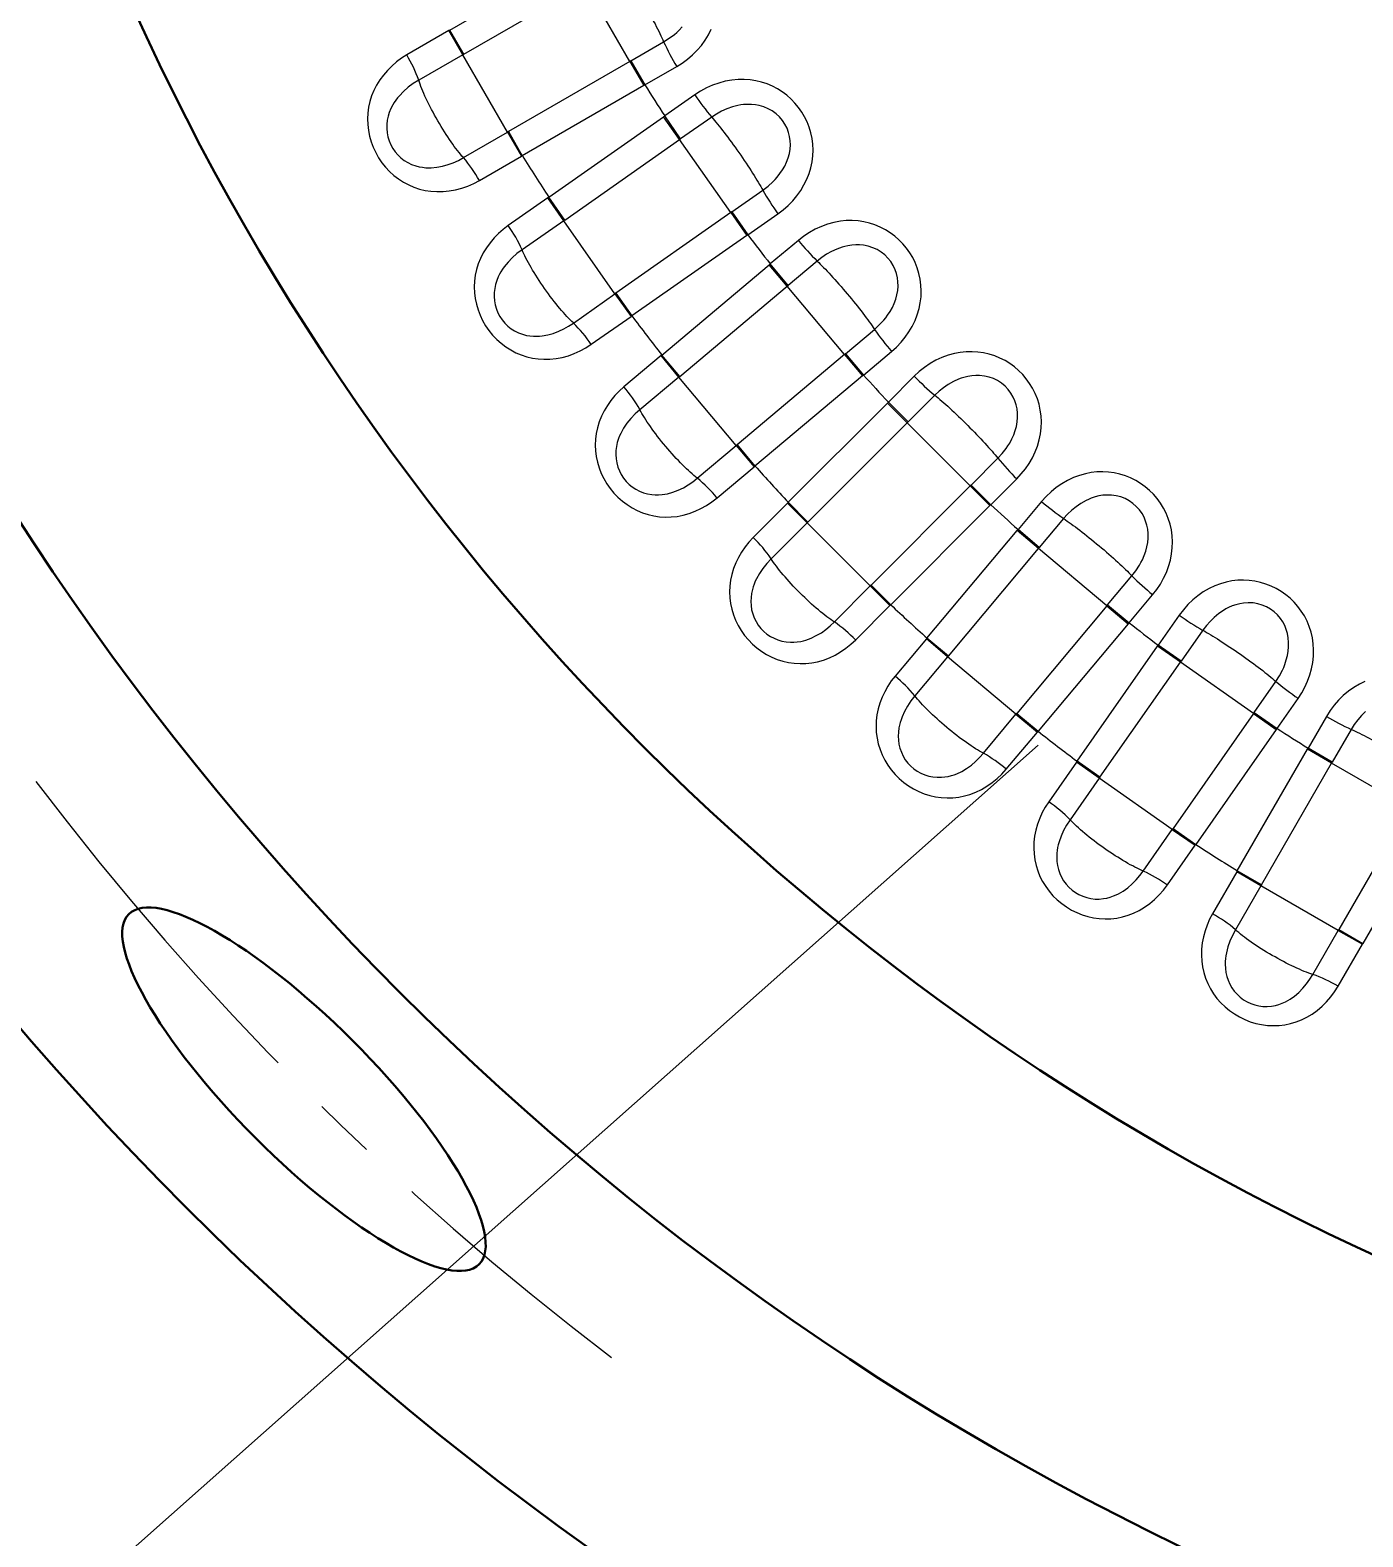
# Model space of a CAD drawing. Extents: x 407 to 892, y -26 to 445.
# Drawn here: x 517.82 to 536.66, y 147.49 to 168.78 of the extents above; entities that cross this region are included whole.
import ezdxf

# ---------------------------------------------------------------- set-up
doc = ezdxf.new("R2010")
doc.units = 0
doc.header["$LTSCALE"] = 7
doc.header["$MEASUREMENT"] = 0
doc.linetypes.add('CENTER2', pattern=[1.125, 0.75, -0.125, 0.125, -0.125])
doc.layers.get('0').update_dxf_attribs({"linetype": 'CONTINUOUS', "lineweight": 15})
for name, color, linetype, lineweight in [('1', 1, 'CENTER2', 15), ('3', 3, 'CONTINUOUS', 30), ('8', 251, 'CONTINUOUS', 15)]:
    doc.layers.add(name, color=color, linetype=linetype, lineweight=lineweight)
doc.styles.add('ITALICT', font='ITALICT.shx', dxfattribs={"width": 0.8, "height": 3})
doc.dimstyles.get("Standard").update_dxf_attribs({"dimtxt": 3, "dimasz": 3, "dimexe": 0.5, "dimexo": 0.5, "dimgap": 0.8, "dimtad": 1, "dimdsep": 46, "dimtxsty": 'ITALICT', "dimcen": 0.09, "dimazin": 2, "dimtfac": 1, "dimtmove": 0, "dimatfit": 3, "dimfxl": 1, "dimtolj": 1, "dimtzin": 0, "dimarcsym": 0})

# ---------------------------------------------------------------- blocks, each defined once
blk = doc.blocks.new('*D24')
at = {"color": 0, "lineweight": -2, "transparency": 16777216}
for p, q in [((550.991, 259.614), (435.38, 259.614)), ((435.88, 256.614), (435.88, 110.614)), ((550.991, 107.614), (435.38, 107.614))]:
    blk.add_line(p, q, dxfattribs=at)
at = {"color": 0, "transparency": 16777216}
for points in [[(435.38, 256.614), (436.38, 256.614), (435.88, 259.614)], [(435.38, 110.614), (436.38, 110.614), (435.88, 107.614)]]:
    blk.add_solid(points, dxfattribs=at)
at = {"color": 0, "transparency": 16777216, "insert": (433.58, 183.614), "char_height": 3, "attachment_point": 5, "rotation": 90, "style": 'ITALICT'}
blk.add_mtext('\\A1;152', dxfattribs=at)

msp = doc.modelspace()

# ---------------------------------------------------------------- linework, layer by layer
msp.add_line((490.111, 121.437), (532.069, 158.68))
at = {"layer": '1'}
for radius, start, end in [(57, 193.4627, 347.3297), (42.14, 217.151, 232.849)]:
    msp.add_arc((551.491, 183.614), radius, start, end, dxfattribs=at)
at = {"layer": '3'}
for radius in [44.5, 44.5, 40.215, 35.325]:
    msp.add_circle((551.491, 183.614), radius, dxfattribs=at)
msp.add_ellipse((521.693, 153.816), major_axis=(-2.475, 2.475), ratio=0.27762, dxfattribs=at)
at = {"layer": '8', "lineweight": 13, "ltscale": 0.049583}
for p, q in [((523.754, 168.783), (525.472, 169.775)), ((523.951, 168.442), (525.669, 169.434)), ((526.3, 168.341), (524.582, 167.35)), ((525.152, 166.422), (526.777, 167.56)), ((525.379, 166.1), (527.003, 167.237)), ((527.727, 166.204), (526.102, 165.066)), ((527.953, 165.881), (526.328, 164.744)), ((529.334, 164.199), (527.815, 162.924)), ((529.588, 163.897), (528.068, 162.622)), ((530.499, 160.191), (531.774, 161.711)), ((530.801, 159.938), (532.076, 161.457)), ((532.621, 158.451), (533.758, 160.076)), ((532.943, 158.225), (534.081, 159.85)), ((535.114, 159.126), (533.977, 157.502)), ((535.437, 158.9), (534.299, 157.275)), ((535.227, 156.705), (536.218, 158.423)), ((537.311, 157.792), (536.319, 156.074)), ((537.652, 157.595), (536.66, 155.877))]:
    msp.add_line(p, q, dxfattribs=at)
at = {"layer": '8', "lineweight": 13, "ltscale": 0.031529}
for p, q in [((526.3, 168.341), (525.669, 169.434)), ((527.727, 166.204), (527.003, 167.237)), ((529.334, 164.199), (528.524, 165.165)), ((531.111, 162.342), (530.219, 163.234)), ((529.696, 160.928), (528.805, 161.819)), ((533.042, 160.647), (532.076, 161.457)), ((535.114, 159.126), (534.081, 159.85)), ((537.311, 157.792), (536.218, 158.423))]:
    msp.add_line(p, q, dxfattribs=at)
at = {"layer": '8', "lineweight": 13, "ltscale": 0.017125}
for p, q in [((523.742, 168.776), (523.149, 168.433)), ((524.173, 166.659), (524.766, 167.001)), ((525.14, 166.414), (524.58, 166.02)), ((525.754, 164.343), (526.316, 164.735)), ((526.74, 164.183), (526.215, 163.742)), ((527.532, 162.173), (528.057, 162.613)), ((528.527, 162.099), (528.043, 161.615)), ((529.492, 160.166), (529.976, 160.65)), ((530.49, 160.18), (530.05, 159.655)), ((531.619, 158.338), (532.06, 158.863)), ((532.612, 158.439), (532.22, 157.877)), ((533.897, 156.703), (534.291, 157.263)), ((534.878, 156.889), (534.536, 156.296)), ((536.31, 155.272), (536.653, 155.865))]:
    msp.add_line(p, q, dxfattribs=at)
at = {"layer": '8', "lineweight": 13, "ltscale": 0.000370584}
for p, q in [((523.754, 168.783), (523.742, 168.776)), ((536.66, 155.877), (536.653, 155.865))]:
    msp.add_line(p, q, dxfattribs=at)
at = {"layer": '8', "lineweight": 13, "ltscale": 0.009852}
for p, q in [((523.937, 168.434), (523.742, 168.776)), ((527.017, 167.247), (526.792, 167.57)), ((524.568, 167.341), (524.766, 167.001)), ((525.365, 166.09), (525.14, 166.414)), ((527.74, 166.214), (527.967, 165.891)), ((528.805, 161.819), (528.527, 162.099)), ((529.696, 160.928), (529.976, 160.65)), ((534.091, 159.863), (533.768, 160.09)), ((535.124, 159.14), (535.447, 158.915)), ((533.967, 157.488), (534.291, 157.263)), ((535.218, 156.691), (534.878, 156.889)), ((536.311, 156.06), (536.653, 155.865))]:
    msp.add_line(p, q, dxfattribs=at)
at = {"layer": '8', "lineweight": 13, "ltscale": 0.009853}
for p, q in [((523.951, 168.442), (523.754, 168.783)), ((526.314, 168.35), (526.512, 168.009)), ((527.003, 167.237), (526.777, 167.56)), ((524.582, 167.35), (524.779, 167.008)), ((525.379, 166.1), (525.152, 166.422)), ((527.727, 166.204), (527.953, 165.881)), ((528.524, 165.165), (528.27, 165.467)), ((528.537, 165.176), (528.284, 165.479)), ((526.102, 165.066), (526.328, 164.744)), ((527.004, 163.89), (526.751, 164.192)), ((529.334, 164.199), (529.588, 163.897)), ((529.347, 164.21), (529.601, 163.909)), ((530.219, 163.234), (529.94, 163.512)), ((530.231, 163.246), (529.953, 163.525)), ((527.815, 162.924), (528.068, 162.622)), ((531.111, 162.342), (531.389, 162.063)), ((531.123, 162.354), (531.402, 162.076)), ((528.817, 161.831), (528.538, 162.11)), ((532.076, 161.457), (531.774, 161.711)), ((532.087, 161.47), (531.786, 161.724)), ((529.708, 160.94), (529.987, 160.661)), ((533.042, 160.647), (533.344, 160.393)), ((533.053, 160.66), (533.356, 160.407)), ((530.801, 159.938), (530.499, 160.191)), ((534.081, 159.85), (533.758, 160.076)), ((531.767, 159.127), (532.069, 158.874)), ((535.114, 159.126), (535.437, 158.9)), ((532.943, 158.225), (532.621, 158.451)), ((536.227, 158.437), (535.886, 158.635)), ((533.977, 157.502), (534.299, 157.275)), ((535.227, 156.705), (534.885, 156.902)), ((536.319, 156.074), (536.66, 155.877))]:
    msp.add_line(p, q, dxfattribs=at)
at = {"layer": '8', "lineweight": 13, "ltscale": 0.000417325}
for p, q in [((523.951, 168.442), (523.937, 168.434)), ((536.319, 156.074), (536.311, 156.06))]:
    msp.add_line(p, q, dxfattribs=at)
at = {"layer": '8', "lineweight": 13, "ltscale": 0.013374}
for p, q in [((526.314, 168.35), (526.777, 168.618)), ((527.456, 167.553), (527.017, 167.247)), ((527.74, 166.214), (528.178, 166.521)), ((528.947, 165.519), (528.537, 165.176)), ((529.347, 164.21), (529.757, 164.554)), ((530.61, 163.623), (530.231, 163.246)), ((531.123, 162.354), (531.5, 162.733)), ((532.431, 161.88), (532.087, 161.47)), ((533.053, 160.66), (533.396, 161.07)), ((534.398, 160.301), (534.091, 159.863)), ((535.124, 159.14), (535.43, 159.579)), ((536.495, 158.9), (536.227, 158.437))]:
    msp.add_line(p, q, dxfattribs=at)
at = {"layer": '8', "lineweight": 13, "ltscale": 0.01795}
for p, q in [((523.937, 168.434), (523.315, 168.076)), ((525.365, 166.09), (524.776, 165.679)), ((526.992, 163.88), (526.441, 163.419)), ((527.253, 162.451), (527.802, 162.913)), ((528.805, 161.819), (528.296, 161.313)), ((529.19, 160.419), (529.696, 160.928)), ((530.79, 159.925), (530.328, 159.376)), ((531.296, 158.564), (531.757, 159.115)), ((533.556, 156.899), (533.967, 157.488)), ((535.953, 155.438), (536.311, 156.06))]:
    msp.add_line(p, q, dxfattribs=at)
at = {"layer": '8', "lineweight": 13, "ltscale": 0.03153}
for p, q in [((524.568, 167.341), (523.937, 168.434)), ((526.088, 165.057), (525.365, 166.09)), ((533.967, 157.488), (532.934, 158.211)), ((536.311, 156.06), (535.218, 156.691))]:
    msp.add_line(p, q, dxfattribs=at)
at = {"layer": '8', "lineweight": 13, "ltscale": 0.000424518}
for p, q in [((526.314, 168.35), (526.3, 168.341)), ((536.218, 158.423), (536.227, 158.437))]:
    msp.add_line(p, q, dxfattribs=at)
at = {"layer": '8', "lineweight": 13, "ltscale": 0.009854}
for p, q in [((526.3, 168.341), (526.497, 168)), ((536.218, 158.423), (535.877, 158.62))]:
    msp.add_line(p, q, dxfattribs=at)
at = {"layer": '8', "lineweight": 13, "ltscale": 0.012962}
for p, q in [((526.512, 168.009), (526.961, 168.268)), ((536.145, 159.084), (535.886, 158.635))]:
    msp.add_line(p, q, dxfattribs=at)
at = {"layer": '8', "lineweight": 13, "ltscale": 0.000445438}
for p, q in [((526.512, 168.009), (526.497, 168)), ((535.877, 158.62), (535.886, 158.635))]:
    msp.add_line(p, q, dxfattribs=at)
at = {"layer": '8', "lineweight": 13, "ltscale": 0.049582}
for p, q in [((526.497, 168), (524.779, 167.008)), ((526.751, 164.192), (528.27, 165.467)), ((527.004, 163.89), (528.524, 165.165)), ((528.538, 162.11), (529.94, 163.512)), ((528.817, 161.831), (530.219, 163.234)), ((531.111, 162.342), (529.708, 160.94)), ((531.389, 162.063), (529.987, 160.661)), ((533.042, 160.647), (531.767, 159.127)), ((533.344, 160.393), (532.069, 158.874)), ((534.885, 156.902), (535.877, 158.62))]:
    msp.add_line(p, q, dxfattribs=at)
at = {"layer": '8', "lineweight": 13, "ltscale": 0.012961}
for p, q in [((527.216, 167.868), (526.792, 167.57)), ((527.967, 165.891), (528.392, 166.189)), ((528.681, 165.812), (528.284, 165.479)), ((529.601, 163.909), (529.999, 164.242)), ((530.319, 163.892), (529.953, 163.525)), ((531.402, 162.076), (531.769, 162.442)), ((532.119, 162.122), (531.786, 161.724)), ((533.356, 160.407), (533.689, 160.804)), ((534.066, 160.515), (533.768, 160.09)), ((535.447, 158.915), (535.745, 159.339))]:
    msp.add_line(p, q, dxfattribs=at)
at = {"layer": '8', "lineweight": 13, "ltscale": 0.000445518}
for p, q in [((526.777, 167.56), (526.792, 167.57)), ((535.447, 158.915), (535.437, 158.9))]:
    msp.add_line(p, q, dxfattribs=at)
at = {"layer": '8', "lineweight": 13, "ltscale": 0.017949}
for p, q in [((523.946, 166.981), (524.568, 167.341)), ((525.501, 164.644), (526.088, 165.057)), ((532.934, 158.211), (532.521, 157.624)), ((535.218, 156.691), (534.858, 156.069))]:
    msp.add_line(p, q, dxfattribs=at)
at = {"layer": '8', "lineweight": 13, "ltscale": 0.000417046}
for p, q in [((524.582, 167.35), (524.568, 167.341)), ((535.227, 156.705), (535.218, 156.691))]:
    msp.add_line(p, q, dxfattribs=at)
at = {"layer": '8', "lineweight": 13, "ltscale": 0.000424579}
for p, q in [((527.003, 167.237), (527.017, 167.247)), ((535.124, 159.14), (535.114, 159.126))]:
    msp.add_line(p, q, dxfattribs=at)
at = {"layer": '8', "lineweight": 13, "ltscale": 0.000371143}
for p, q in [((524.779, 167.008), (524.766, 167.001)), ((534.885, 156.902), (534.878, 156.889))]:
    msp.add_line(p, q, dxfattribs=at)
at = {"layer": '8', "lineweight": 13, "ltscale": 0.000371265}
for p, q in [((525.152, 166.422), (525.14, 166.414)), ((534.299, 157.275), (534.291, 157.263))]:
    msp.add_line(p, q, dxfattribs=at)
at = {"layer": '8', "lineweight": 13, "ltscale": 0.000417391}
for p, q in [((525.379, 166.1), (525.365, 166.09)), ((533.977, 157.502), (533.967, 157.488))]:
    msp.add_line(p, q, dxfattribs=at)
at = {"layer": '8', "lineweight": 13, "ltscale": 0.000423954}
for p, q in [((527.74, 166.214), (527.727, 166.204)), ((534.081, 159.85), (534.091, 159.863))]:
    msp.add_line(p, q, dxfattribs=at)
at = {"layer": '8', "lineweight": 13, "ltscale": 0.000445768}
for p, q in [((527.967, 165.891), (527.953, 165.881)), ((533.758, 160.076), (533.768, 160.09))]:
    msp.add_line(p, q, dxfattribs=at)
at = {"layer": '8', "lineweight": 13, "ltscale": 0.000445735}
for p, q in [((528.27, 165.467), (528.284, 165.479)), ((533.356, 160.407), (533.344, 160.393))]:
    msp.add_line(p, q, dxfattribs=at)
at = {"layer": '8', "lineweight": 13, "ltscale": 0.00041783}
for p, q in [((526.102, 165.066), (526.088, 165.057)), ((532.943, 158.225), (532.934, 158.211))]:
    msp.add_line(p, q, dxfattribs=at)
at = {"layer": '8', "lineweight": 13, "ltscale": 0.009851}
for p, q in [((526.088, 165.057), (526.316, 164.735)), ((526.992, 163.88), (526.74, 164.183)), ((527.802, 162.913), (528.057, 162.613)), ((530.79, 159.925), (530.49, 160.18)), ((531.757, 159.115), (532.06, 158.863)), ((532.934, 158.211), (532.612, 158.439))]:
    msp.add_line(p, q, dxfattribs=at)
at = {"layer": '8', "lineweight": 13, "ltscale": 0.000424635}
for p, q in [((528.524, 165.165), (528.537, 165.176)), ((533.053, 160.66), (533.042, 160.647))]:
    msp.add_line(p, q, dxfattribs=at)
at = {"layer": '8', "lineweight": 13, "ltscale": 0.000371015}
for p, q in [((526.328, 164.744), (526.316, 164.735)), ((532.621, 158.451), (532.612, 158.439))]:
    msp.add_line(p, q, dxfattribs=at)
at = {"layer": '8', "lineweight": 13, "ltscale": 0.000371403}
for p, q in [((526.751, 164.192), (526.74, 164.183)), ((532.069, 158.874), (532.06, 158.863))]:
    msp.add_line(p, q, dxfattribs=at)
at = {"layer": '8', "lineweight": 13, "ltscale": 0.00042454}
msp.add_line((529.347, 164.21), (529.334, 164.199), dxfattribs=at)
at = {"layer": '8', "lineweight": 13, "ltscale": 0.000417601}
for p, q in [((527.004, 163.89), (526.992, 163.88)), ((531.767, 159.127), (531.757, 159.115))]:
    msp.add_line(p, q, dxfattribs=at)
at = {"layer": '8', "lineweight": 13, "ltscale": 0.031531}
for p, q in [((527.802, 162.913), (526.992, 163.88)), ((531.757, 159.115), (530.79, 159.925))]:
    msp.add_line(p, q, dxfattribs=at)
at = {"layer": '8', "lineweight": 13, "ltscale": 0.000445641}
msp.add_line((529.601, 163.909), (529.588, 163.897), dxfattribs=at)
at = {"layer": '8', "lineweight": 13, "ltscale": 0.000445612}
msp.add_line((529.94, 163.512), (529.953, 163.525), dxfattribs=at)
at = {"layer": '8', "lineweight": 13, "ltscale": 0.000424571}
for p, q in [((530.219, 163.234), (530.231, 163.246)), ((531.123, 162.354), (531.111, 162.342))]:
    msp.add_line(p, q, dxfattribs=at)
at = {"layer": '8', "lineweight": 13, "ltscale": 0.000416923}
for p, q in [((527.815, 162.924), (527.802, 162.913)), ((530.801, 159.938), (530.79, 159.925))]:
    msp.add_line(p, q, dxfattribs=at)
at = {"layer": '8', "lineweight": 13, "ltscale": 0.000371103}
for p, q in [((528.068, 162.622), (528.057, 162.613)), ((530.499, 160.191), (530.49, 160.18))]:
    msp.add_line(p, q, dxfattribs=at)
at = {"layer": '8', "lineweight": 13, "ltscale": 0.000370623}
for p, q in [((528.538, 162.11), (528.527, 162.099)), ((529.987, 160.661), (529.976, 160.65))]:
    msp.add_line(p, q, dxfattribs=at)
at = {"layer": '8', "lineweight": 13, "ltscale": 0.00044615}
msp.add_line((531.402, 162.076), (531.389, 162.063), dxfattribs=at)
at = {"layer": '8', "lineweight": 13, "ltscale": 0.000417557}
for p, q in [((528.817, 161.831), (528.805, 161.819)), ((529.708, 160.94), (529.696, 160.928))]:
    msp.add_line(p, q, dxfattribs=at)
at = {"layer": '8', "lineweight": 13, "ltscale": 0.000446132}
msp.add_line((531.774, 161.711), (531.786, 161.724), dxfattribs=at)
at = {"layer": '8', "lineweight": 13, "ltscale": 0.000425031}
msp.add_line((532.076, 161.457), (532.087, 161.47), dxfattribs=at)
at = {"layer": '8', "lineweight": 13}
for points in [[(526.777, 168.618), (526.855, 168.668), (526.928, 168.723), (526.962, 168.752), (526.995, 168.782), (527.04, 168.83)], [(526.961, 168.268), (527.04, 168.318), (527.115, 168.373), (527.186, 168.433), (527.251, 168.498), (527.31, 168.567), (527.363, 168.641), (527.41, 168.717), (527.449, 168.797)], [(523.149, 168.433), (523.073, 168.386), (523.002, 168.333), (522.934, 168.276), (522.872, 168.214), (522.815, 168.149), (522.764, 168.079), (522.719, 168.006), (522.68, 167.93), (522.649, 167.853), (522.624, 167.774), (522.607, 167.694), (522.596, 167.612), (522.592, 167.53), (522.594, 167.448), (522.604, 167.366), (522.62, 167.285), (522.643, 167.205), (522.672, 167.127), (522.707, 167.052), (522.748, 166.979), (522.795, 166.91), (522.847, 166.846), (522.904, 166.785), (522.965, 166.73), (523.031, 166.68), (523.1, 166.635), (523.173, 166.597), (523.248, 166.564), (523.326, 166.538), (523.406, 166.519), (523.488, 166.506), (523.57, 166.501), (523.659, 166.502), (523.747, 166.51), (523.835, 166.526), (523.922, 166.55), (524.008, 166.58), (524.092, 166.616), (524.173, 166.659)], [(523.315, 168.076), (523.238, 168.028), (523.166, 167.975), (523.101, 167.918), (523.042, 167.857), (523.015, 167.826), (522.99, 167.793), (522.967, 167.76), (522.947, 167.726), (522.92, 167.674), (522.898, 167.62), (522.881, 167.566), (522.869, 167.511), (522.863, 167.451), (522.862, 167.391), (522.867, 167.332), (522.879, 167.274), (522.896, 167.217), (522.92, 167.163), (522.948, 167.111), (522.982, 167.063), (523.02, 167.019), (523.063, 166.979), (523.11, 166.943), (523.161, 166.912), (523.215, 166.886), (523.272, 166.866), (523.319, 166.853), (523.367, 166.845), (523.417, 166.839), (523.455, 166.838), (523.493, 166.839), (523.571, 166.846), (523.65, 166.861), (523.73, 166.883), (523.803, 166.91), (523.876, 166.943), (523.946, 166.981)], [(528.392, 166.189), (528.467, 166.245), (528.537, 166.306), (528.601, 166.372), (528.661, 166.443), (528.714, 166.517), (528.76, 166.595), (528.8, 166.675), (528.832, 166.758), (528.857, 166.839), (528.874, 166.922), (528.884, 167.005), (528.888, 167.088), (528.884, 167.17), (528.874, 167.252), (528.857, 167.332), (528.833, 167.411), (528.805, 167.485), (528.77, 167.557), (528.73, 167.626), (528.684, 167.691), (528.633, 167.752), (528.578, 167.81), (528.518, 167.863), (528.454, 167.911), (528.386, 167.954), (528.314, 167.991), (528.239, 168.023), (528.161, 168.048), (528.081, 168.068), (527.999, 168.08), (527.916, 168.086), (527.831, 168.085), (527.74, 168.077), (527.648, 168.061), (527.557, 168.036), (527.468, 168.005), (527.381, 167.966), (527.297, 167.92), (527.216, 167.868)], [(528.178, 166.521), (528.252, 166.577), (528.319, 166.638), (528.351, 166.671), (528.38, 166.704), (528.421, 166.755), (528.457, 166.808), (528.489, 166.862), (528.515, 166.918), (528.537, 166.979), (528.554, 167.04), (528.564, 167.101), (528.568, 167.161), (528.566, 167.221), (528.558, 167.279), (528.544, 167.335), (528.521, 167.397), (528.492, 167.455), (528.456, 167.508), (528.414, 167.558), (528.367, 167.602), (528.313, 167.641), (528.256, 167.673), (528.193, 167.699), (528.127, 167.718), (528.074, 167.728), (528.019, 167.733), (527.962, 167.734), (527.905, 167.731), (527.866, 167.726), (527.827, 167.718), (527.748, 167.698), (527.669, 167.67), (527.596, 167.637), (527.525, 167.598), (527.456, 167.553)], [(529.999, 164.242), (530.068, 164.304), (530.132, 164.372), (530.191, 164.443), (530.244, 164.518), (530.29, 164.597), (530.33, 164.679), (530.362, 164.762), (530.388, 164.848), (530.405, 164.931), (530.415, 165.014), (530.418, 165.098), (530.414, 165.181), (530.403, 165.263), (530.386, 165.343), (530.362, 165.422), (530.332, 165.498), (530.297, 165.569), (530.256, 165.638), (530.21, 165.703), (530.159, 165.764), (530.103, 165.821), (530.043, 165.873), (529.979, 165.92), (529.911, 165.963), (529.839, 166), (529.764, 166.031), (529.686, 166.056), (529.606, 166.074), (529.525, 166.087), (529.442, 166.092), (529.359, 166.091), (529.275, 166.083), (529.184, 166.066), (529.094, 166.042), (529.006, 166.01), (528.92, 165.97), (528.837, 165.924), (528.757, 165.871), (528.681, 165.812)], [(524.58, 166.02), (524.508, 165.967), (524.442, 165.908), (524.38, 165.846), (524.323, 165.779), (524.272, 165.708), (524.227, 165.634), (524.188, 165.558), (524.157, 165.479), (524.132, 165.399), (524.115, 165.319), (524.104, 165.237), (524.1, 165.155), (524.103, 165.073), (524.113, 164.991), (524.13, 164.91), (524.153, 164.831), (524.183, 164.753), (524.218, 164.678), (524.26, 164.606), (524.307, 164.538), (524.36, 164.473), (524.417, 164.413), (524.479, 164.358), (524.545, 164.308), (524.615, 164.264), (524.688, 164.225), (524.763, 164.193), (524.842, 164.168), (524.921, 164.149), (525.003, 164.136), (525.085, 164.131), (525.168, 164.132), (525.256, 164.141), (525.343, 164.157), (525.43, 164.181), (525.514, 164.212), (525.597, 164.249), (525.677, 164.293), (525.754, 164.343)], [(524.776, 165.679), (524.704, 165.625), (524.637, 165.566), (524.577, 165.504), (524.523, 165.438), (524.499, 165.404), (524.477, 165.369), (524.458, 165.334), (524.44, 165.298), (524.418, 165.244), (524.401, 165.189), (524.389, 165.133), (524.382, 165.077), (524.38, 165.017), (524.385, 164.957), (524.395, 164.899), (524.412, 164.842), (524.434, 164.787), (524.462, 164.735), (524.495, 164.687), (524.533, 164.642), (524.575, 164.601), (524.621, 164.564), (524.671, 164.533), (524.724, 164.506), (524.78, 164.485), (524.839, 164.47), (524.887, 164.462), (524.936, 164.457), (524.986, 164.457), (525.024, 164.458), (525.062, 164.462), (525.139, 164.476), (525.216, 164.498), (525.294, 164.527), (525.364, 164.561), (525.434, 164.6), (525.501, 164.644)], [(529.757, 164.554), (529.825, 164.617), (529.887, 164.684), (529.916, 164.718), (529.942, 164.754), (529.978, 164.809), (530.01, 164.865), (530.036, 164.921), (530.057, 164.979), (530.074, 165.041), (530.085, 165.104), (530.09, 165.165), (530.089, 165.226), (530.082, 165.285), (530.069, 165.342), (530.05, 165.397), (530.022, 165.457), (529.988, 165.512), (529.948, 165.562), (529.902, 165.608), (529.85, 165.647), (529.794, 165.681), (529.733, 165.709), (529.669, 165.729), (529.601, 165.742), (529.547, 165.748), (529.492, 165.748), (529.436, 165.744), (529.379, 165.735), (529.34, 165.727), (529.302, 165.716), (529.225, 165.689), (529.149, 165.654), (529.08, 165.615), (529.012, 165.57), (528.947, 165.519)], [(531.769, 162.442), (531.832, 162.511), (531.891, 162.583), (531.943, 162.66), (531.989, 162.739), (532.028, 162.822), (532.061, 162.906), (532.086, 162.992), (532.103, 163.08), (532.113, 163.164), (532.116, 163.248), (532.112, 163.332), (532.101, 163.414), (532.083, 163.495), (532.059, 163.573), (532.028, 163.65), (531.991, 163.723), (531.95, 163.791), (531.903, 163.856), (531.852, 163.916), (531.795, 163.973), (531.735, 164.024), (531.67, 164.071), (531.602, 164.113), (531.531, 164.149), (531.456, 164.18), (531.379, 164.204), (531.299, 164.222), (531.218, 164.234), (531.136, 164.239), (531.053, 164.237), (530.97, 164.228), (530.887, 164.213), (530.798, 164.189), (530.711, 164.157), (530.626, 164.117), (530.544, 164.07), (530.465, 164.017), (530.39, 163.957), (530.319, 163.892)], [(531.5, 162.733), (531.563, 162.801), (531.619, 162.873), (531.644, 162.91), (531.668, 162.948), (531.699, 163.005), (531.725, 163.064), (531.747, 163.123), (531.763, 163.182), (531.775, 163.246), (531.78, 163.309), (531.779, 163.37), (531.773, 163.431), (531.76, 163.489), (531.742, 163.545), (531.719, 163.598), (531.686, 163.655), (531.648, 163.706), (531.603, 163.753), (531.553, 163.795), (531.498, 163.83), (531.439, 163.859), (531.377, 163.881), (531.311, 163.895), (531.242, 163.903), (531.188, 163.903), (531.133, 163.899), (531.077, 163.89), (531.021, 163.876), (530.984, 163.864), (530.946, 163.851), (530.872, 163.817), (530.8, 163.776), (530.734, 163.73), (530.67, 163.679), (530.61, 163.623)], [(526.215, 163.742), (526.149, 163.682), (526.088, 163.618), (526.031, 163.55), (525.981, 163.479), (525.936, 163.404), (525.898, 163.327), (525.866, 163.247), (525.841, 163.165), (525.824, 163.084), (525.813, 163.002), (525.81, 162.92), (525.813, 162.838), (525.823, 162.756), (525.84, 162.676), (525.864, 162.596), (525.894, 162.519), (525.93, 162.445), (525.972, 162.373), (526.02, 162.305), (526.073, 162.241), (526.131, 162.181), (526.194, 162.126), (526.26, 162.077), (526.33, 162.033), (526.404, 161.995), (526.48, 161.963), (526.558, 161.938), (526.638, 161.919), (526.719, 161.907), (526.801, 161.902), (526.884, 161.904), (526.966, 161.912), (527.053, 161.929), (527.139, 161.953), (527.223, 161.984), (527.304, 162.022), (527.383, 162.066), (527.459, 162.117), (527.532, 162.173)], [(526.441, 163.419), (526.374, 163.359), (526.312, 163.295), (526.257, 163.227), (526.21, 163.157), (526.189, 163.121), (526.17, 163.084), (526.154, 163.048), (526.139, 163.011), (526.122, 162.954), (526.11, 162.898), (526.102, 162.841), (526.1, 162.785), (526.104, 162.725), (526.114, 162.666), (526.13, 162.609), (526.151, 162.553), (526.178, 162.501), (526.21, 162.452), (526.247, 162.406), (526.289, 162.364), (526.334, 162.327), (526.384, 162.295), (526.436, 162.268), (526.492, 162.246), (526.549, 162.23), (526.609, 162.22), (526.657, 162.216), (526.706, 162.216), (526.756, 162.219), (526.794, 162.224), (526.831, 162.232), (526.907, 162.252), (526.982, 162.281), (527.057, 162.317), (527.124, 162.356), (527.19, 162.401), (527.253, 162.451)], [(533.689, 160.804), (533.746, 160.878), (533.798, 160.955), (533.844, 161.036), (533.883, 161.119), (533.915, 161.205), (533.939, 161.292), (533.957, 161.38), (533.967, 161.468), (533.969, 161.553), (533.965, 161.637), (533.953, 161.72), (533.935, 161.801), (533.91, 161.88), (533.879, 161.956), (533.842, 162.029), (533.799, 162.099), (533.752, 162.163), (533.7, 162.224), (533.643, 162.279), (533.582, 162.331), (533.517, 162.377), (533.449, 162.418), (533.378, 162.454), (533.304, 162.483), (533.226, 162.507), (533.147, 162.525), (533.066, 162.536), (532.984, 162.541), (532.902, 162.539), (532.82, 162.53), (532.738, 162.514), (532.657, 162.491), (532.57, 162.459), (532.486, 162.42), (532.405, 162.373), (532.327, 162.319), (532.253, 162.259), (532.183, 162.193), (532.119, 162.122)], [(533.396, 161.07), (533.453, 161.143), (533.502, 161.22), (533.524, 161.259), (533.544, 161.299), (533.571, 161.359), (533.592, 161.419), (533.608, 161.48), (533.619, 161.54), (533.625, 161.605), (533.625, 161.668), (533.619, 161.729), (533.607, 161.789), (533.59, 161.846), (533.567, 161.9), (533.539, 161.951), (533.501, 162.004), (533.458, 162.053), (533.41, 162.095), (533.356, 162.132), (533.299, 162.163), (533.237, 162.186), (533.173, 162.203), (533.106, 162.212), (533.037, 162.213), (532.983, 162.209), (532.929, 162.2), (532.874, 162.186), (532.819, 162.167), (532.783, 162.152), (532.747, 162.135), (532.676, 162.095), (532.607, 162.048), (532.545, 161.997), (532.487, 161.941), (532.431, 161.88)], [(528.043, 161.615), (527.983, 161.549), (527.927, 161.48), (527.877, 161.408), (527.833, 161.332), (527.795, 161.254), (527.763, 161.173), (527.739, 161.091), (527.721, 161.008), (527.711, 160.925), (527.707, 160.843), (527.711, 160.761), (527.722, 160.679), (527.739, 160.599), (527.763, 160.52), (527.793, 160.443), (527.83, 160.369), (527.873, 160.298), (527.921, 160.23), (527.974, 160.166), (528.033, 160.107), (528.096, 160.053), (528.163, 160.003), (528.233, 159.96), (528.307, 159.922), (528.383, 159.891), (528.462, 159.866), (528.542, 159.847), (528.623, 159.835), (528.705, 159.831), (528.787, 159.833), (528.87, 159.842), (528.951, 159.857), (529.036, 159.881), (529.119, 159.913), (529.2, 159.951), (529.278, 159.996), (529.353, 160.047), (529.424, 160.104), (529.492, 160.166)], [(528.296, 161.313), (528.234, 161.247), (528.179, 161.177), (528.13, 161.105), (528.089, 161.031), (528.071, 160.994), (528.056, 160.955), (528.043, 160.918), (528.032, 160.879), (528.019, 160.822), (528.012, 160.765), (528.009, 160.708), (528.012, 160.652), (528.021, 160.592), (528.036, 160.534), (528.057, 160.478), (528.083, 160.425), (528.114, 160.375), (528.151, 160.329), (528.192, 160.286), (528.237, 160.249), (528.285, 160.216), (528.337, 160.188), (528.392, 160.166), (528.449, 160.149), (528.508, 160.138), (528.568, 160.133), (528.617, 160.133), (528.666, 160.137), (528.715, 160.145), (528.752, 160.153), (528.789, 160.164), (528.862, 160.191), (528.935, 160.226), (529.006, 160.268), (529.07, 160.313), (529.131, 160.364), (529.19, 160.419)], [(535.745, 159.339), (535.796, 159.418), (535.84, 159.499), (535.879, 159.584), (535.91, 159.67), (535.935, 159.758), (535.952, 159.847), (535.961, 159.936), (535.964, 160.025), (535.959, 160.11), (535.947, 160.193), (535.928, 160.275), (535.903, 160.354), (535.871, 160.43), (535.834, 160.504), (535.79, 160.573), (535.742, 160.639), (535.689, 160.699), (535.632, 160.754), (535.57, 160.805), (535.505, 160.851), (535.437, 160.891), (535.365, 160.926), (535.291, 160.955), (535.214, 160.979), (535.135, 160.996), (535.055, 161.007), (534.973, 161.011), (534.892, 161.008), (534.81, 160.999), (534.728, 160.982), (534.648, 160.96), (534.569, 160.93), (534.486, 160.891), (534.405, 160.844), (534.328, 160.79), (534.255, 160.73), (534.187, 160.664), (534.124, 160.592), (534.066, 160.515)], [(535.43, 159.579), (535.48, 159.657), (535.523, 159.737), (535.541, 159.778), (535.558, 159.819), (535.578, 159.882), (535.594, 159.944), (535.605, 160.006), (535.611, 160.067), (535.611, 160.131), (535.605, 160.194), (535.594, 160.255), (535.577, 160.313), (535.555, 160.369), (535.527, 160.421), (535.495, 160.469), (535.453, 160.519), (535.406, 160.563), (535.354, 160.602), (535.297, 160.633), (535.237, 160.659), (535.174, 160.677), (535.109, 160.688), (535.041, 160.691), (534.973, 160.686), (534.919, 160.677), (534.865, 160.663), (534.812, 160.645), (534.759, 160.622), (534.724, 160.603), (534.69, 160.583), (534.623, 160.537), (534.559, 160.484), (534.502, 160.428), (534.448, 160.367), (534.398, 160.301)], [(530.05, 159.655), (529.995, 159.585), (529.946, 159.511), (529.902, 159.434), (529.865, 159.355), (529.834, 159.274), (529.809, 159.191), (529.792, 159.107), (529.782, 159.022), (529.779, 158.939), (529.783, 158.857), (529.793, 158.775), (529.811, 158.695), (529.835, 158.616), (529.866, 158.54), (529.903, 158.466), (529.946, 158.395), (529.995, 158.328), (530.049, 158.265), (530.107, 158.206), (530.171, 158.152), (530.238, 158.103), (530.309, 158.06), (530.383, 158.023), (530.46, 157.992), (530.539, 157.967), (530.619, 157.949), (530.7, 157.938), (530.783, 157.933), (530.865, 157.935), (530.947, 157.944), (531.028, 157.961), (531.107, 157.983), (531.19, 158.015), (531.27, 158.053), (531.347, 158.098), (531.421, 158.15), (531.491, 158.207), (531.557, 158.27), (531.619, 158.338)], [(536.687, 159.578), (536.611, 159.542), (536.531, 159.495), (536.455, 159.441), (536.383, 159.381), (536.315, 159.315), (536.253, 159.243), (536.196, 159.166), (536.145, 159.084)], [(530.328, 159.376), (530.272, 159.305), (530.223, 159.231), (530.181, 159.155), (530.146, 159.078), (530.132, 159.038), (530.12, 158.999), (530.11, 158.96), (530.102, 158.921), (530.095, 158.863), (530.092, 158.805), (530.095, 158.748), (530.103, 158.693), (530.117, 158.634), (530.137, 158.578), (530.162, 158.524), (530.193, 158.473), (530.229, 158.426), (530.269, 158.383), (530.313, 158.345), (530.362, 158.311), (530.413, 158.282), (530.467, 158.259), (530.523, 158.242), (530.582, 158.23), (530.641, 158.224), (530.702, 158.224), (530.75, 158.229), (530.799, 158.237), (530.847, 158.249), (530.883, 158.261), (530.919, 158.275), (530.99, 158.308), (531.059, 158.349), (531.126, 158.397), (531.186, 158.448), (531.243, 158.504), (531.296, 158.564)], [(536.698, 159.155), (536.639, 159.096), (536.587, 159.036), (536.539, 158.97), (536.495, 158.9)], [(532.22, 157.877), (532.171, 157.803), (532.128, 157.725), (532.092, 157.645), (532.061, 157.562), (532.037, 157.479), (532.02, 157.394), (532.01, 157.309), (532.008, 157.224), (532.012, 157.141), (532.023, 157.059), (532.041, 156.979), (532.065, 156.9), (532.096, 156.824), (532.134, 156.75), (532.177, 156.68), (532.226, 156.613), (532.28, 156.551), (532.339, 156.492), (532.403, 156.439), (532.471, 156.391), (532.542, 156.348), (532.617, 156.311), (532.694, 156.281), (532.773, 156.256), (532.854, 156.239), (532.935, 156.227), (533.017, 156.223), (533.1, 156.226), (533.181, 156.235), (533.262, 156.252), (533.341, 156.275), (533.419, 156.304), (533.498, 156.343), (533.575, 156.388), (533.648, 156.44), (533.717, 156.497), (533.782, 156.561), (533.842, 156.629), (533.897, 156.703)], [(532.521, 157.624), (532.472, 157.548), (532.429, 157.47), (532.394, 157.391), (532.366, 157.311), (532.355, 157.27), (532.346, 157.23), (532.34, 157.191), (532.336, 157.151), (532.333, 157.093), (532.336, 157.035), (532.344, 156.978), (532.356, 156.923), (532.376, 156.866), (532.4, 156.812), (532.43, 156.76), (532.465, 156.713), (532.505, 156.669), (532.549, 156.63), (532.596, 156.595), (532.647, 156.566), (532.701, 156.542), (532.757, 156.523), (532.815, 156.511), (532.874, 156.504), (532.933, 156.504), (532.994, 156.509), (533.042, 156.518), (533.089, 156.53), (533.136, 156.547), (533.171, 156.561), (533.206, 156.578), (533.273, 156.617), (533.339, 156.664), (533.401, 156.718), (533.456, 156.774), (533.508, 156.834), (533.556, 156.899)], [(534.536, 156.296), (534.494, 156.217), (534.458, 156.136), (534.429, 156.053), (534.406, 155.968), (534.389, 155.883), (534.38, 155.797), (534.377, 155.711), (534.382, 155.626), (534.393, 155.544), (534.411, 155.463), (534.436, 155.385), (534.467, 155.309), (534.505, 155.235), (534.549, 155.165), (534.598, 155.099), (534.652, 155.037), (534.712, 154.979), (534.776, 154.926), (534.844, 154.879), (534.916, 154.837), (534.991, 154.8), (535.068, 154.77), (535.148, 154.746), (535.229, 154.729), (535.311, 154.718), (535.393, 154.715), (535.475, 154.717), (535.557, 154.727), (535.637, 154.744), (535.716, 154.767), (535.793, 154.797), (535.868, 154.833), (535.943, 154.878), (536.016, 154.93), (536.084, 154.988), (536.148, 155.052), (536.207, 155.12), (536.261, 155.194), (536.31, 155.272)], [(534.858, 156.069), (534.816, 155.99), (534.78, 155.908), (534.752, 155.826), (534.731, 155.744), (534.724, 155.703), (534.719, 155.662), (534.716, 155.622), (534.715, 155.582), (534.718, 155.524), (534.725, 155.466), (534.738, 155.411), (534.755, 155.357), (534.779, 155.302), (534.809, 155.25), (534.843, 155.201), (534.882, 155.157), (534.925, 155.117), (534.973, 155.081), (535.023, 155.051), (535.076, 155.026), (535.132, 155.007), (535.189, 154.994), (535.248, 154.986), (535.307, 154.985), (535.367, 154.989), (535.426, 155), (535.473, 155.013), (535.52, 155.03), (535.565, 155.05), (535.599, 155.068), (535.632, 155.087), (535.696, 155.132), (535.757, 155.185), (535.814, 155.244), (535.864, 155.304), (535.91, 155.369), (535.953, 155.438)]]:
    msp.add_lwpolyline(points, dxfattribs=at)
for centre, radius, start, end in [((530.412, 170.314), 4.011, 205.0105, 210.6618), ((521.443, 167.415), 1.985, 19.4411, 30.8233), ((551.491, 183.614), 29.452, 211.9938, 213.0062), ((530.529, 170.131), 4.011, 214.3381, 219.9895), ((522.439, 165.691), 1.985, 29.1767, 40.5589), ((551.491, 183.614), 31.452, 211.867, 213.133), ((531.651, 168.527), 4.011, 210.0105, 215.6618), ((522.971, 164.86), 1.983, 24.4258, 35.8204), ((551.491, 183.614), 29.452, 216.9938, 218.0062), ((531.783, 168.355), 4.011, 219.3381, 224.9895), ((524.111, 163.227), 1.985, 34.1767, 45.5589), ((551.491, 183.614), 31.452, 216.867, 218.133), ((533.042, 166.856), 4.011, 215.0105, 220.6618), ((551.491, 183.614), 29.452, 221.9938, 223.0062), ((533.188, 166.695), 4.011, 224.3381, 229.9895), ((524.713, 162.444), 1.985, 29.4412, 40.8233), ((534.572, 165.311), 4.011, 220.0105, 225.6618), ((551.491, 183.614), 31.452, 221.867, 223.133), ((525.992, 160.918), 1.985, 39.1767, 50.5589), ((551.491, 183.614), 29.452, 226.9938, 228.0062), ((534.733, 165.165), 4.011, 229.3381, 234.9895), ((526.659, 160.19), 1.985, 34.4412, 45.8234), ((536.232, 163.907), 4.011, 225.0105, 230.6618), ((551.491, 183.614), 31.452, 226.867, 228.133), ((528.067, 158.782), 1.985, 44.1767, 55.5589), ((551.491, 183.614), 29.452, 231.9938, 233.0062), ((536.404, 163.774), 4.011, 234.3381, 239.9895), ((528.795, 158.115), 1.985, 39.4412, 50.8233), ((538.008, 162.652), 4.011, 230.0105, 235.6618), ((538.191, 162.535), 4.011, 239.3381, 244.9895), ((551.491, 183.614), 31.452, 231.867, 233.133), ((551.491, 183.614), 29.452, 236.9938, 238.0062), ((530.321, 156.836), 1.985, 49.1767, 60.5589), ((531.104, 156.234), 1.985, 44.4412, 55.8233), ((551.491, 183.614), 31.452, 236.867, 238.133), ((532.735, 155.092), 1.985, 54.1767, 65.5589), ((533.568, 154.562), 1.985, 49.4412, 60.8233), ((535.292, 153.566), 1.985, 59.1767, 70.5589)]:
    msp.add_arc(centre, radius, start, end, dxfattribs=at)
at = {"layer": '8', "lineweight": 13, "extrusion": (0, 0, -1)}
for centre, major_axis, ratio, start_param, end_param in [((526.424, 169.142), (0.4, -0.693), 0.08912, 3.80602, 5.618757), ((523.703, 167.571), (0.4, -0.693), 0.171335, 0.660114, 2.481479), ((527.781, 167.012), (0.459, -0.655), 0.08912, 3.80602, 5.618757), ((525.207, 165.21), (0.459, -0.655), 0.171335, 0.660114, 2.481479), ((529.318, 165.009), (0.514, -0.613), 0.08912, 3.80602, 5.618757), ((531.024, 163.147), (0.566, -0.566), 0.08912, 3.80602, 5.618757), ((526.911, 162.989), (0.514, -0.613), 0.171335, 0.660114, 2.481479), ((532.886, 161.441), (0.613, -0.514), 0.08912, 3.80602, 5.618757), ((528.802, 160.925), (0.566, -0.566), 0.171335, 0.660114, 2.481479), ((534.889, 159.904), (0.655, -0.459), 0.08912, 3.80602, 5.618757), ((530.866, 159.034), (0.613, -0.514), 0.171335, 0.660114, 2.481479), ((537.019, 158.547), (0.693, -0.4), 0.08912, 3.80602, 5.618757), ((533.087, 157.33), (0.655, -0.459), 0.171335, 0.660114, 2.481479), ((535.448, 155.826), (0.693, -0.4), 0.171335, 0.660114, 2.481479)]:
    msp.add_ellipse(centre, major_axis=major_axis, ratio=ratio, start_param=start_param, end_param=end_param, dxfattribs=at)

# ---------------------------------------------------------------- dimensions: what is measured, and where the dimension line sits
dim = msp.add_linear_dim(base=(435.88, 107.614), p1=(551.491, 259.614), p2=(551.491, 107.614), angle=270, dimstyle='Standard')
dim.commit()
dim.dimension.update_dxf_attribs({"geometry": '*D24', "text_midpoint": (435.88, 183.614), "dimtype": 161})

doc.saveas('drawing.dxf')
